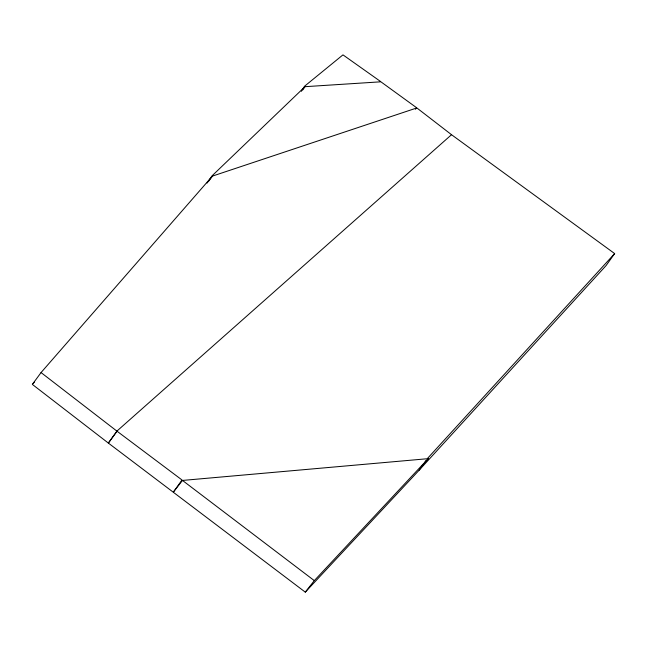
<?xml version="1.0" encoding="UTF-8"?>
<svg xmlns="http://www.w3.org/2000/svg" width="647" height="647" viewBox="0 0 647 647"><rect width="100%" height="100%" fill="white"/><g stroke="black" fill="none" stroke-linecap="round" stroke-linejoin="round"><path stroke-width="0.97" d="M301.365 91.292L304.511 86.269L342.967 54.866L380.412 81.393M207.056 183.093L212.07 175.806L304.996 86.682L380.889 81.805L416.498 107.653L415.382 109.27M302.764 89.917L304.996 86.682M423.154 464.578L419.175 470.167L305.287 592.134L108.356 443.074L32.35 384.407L41.052 372.567L212.418 176.105L416.854 107.944L451.679 134.819L614.65 253.575L606.11 265.545L419.175 470.167L428.193 458.658L182.494 480.438L173.477 491.946L182.009 479.977L116.897 431.104L41.052 372.567M424.869 462.184L426.001 460.591M208.358 181.629L212.418 176.105M117.067 431.234L108.356 443.074L116.897 431.104L451.525 134.705M305.287 592.134L314.305 580.618L428.193 458.658M33.013 383.647L34.34 382.126M427.707 458.197L614.65 253.575M182.494 480.438L314.305 580.618"/></g></svg>
